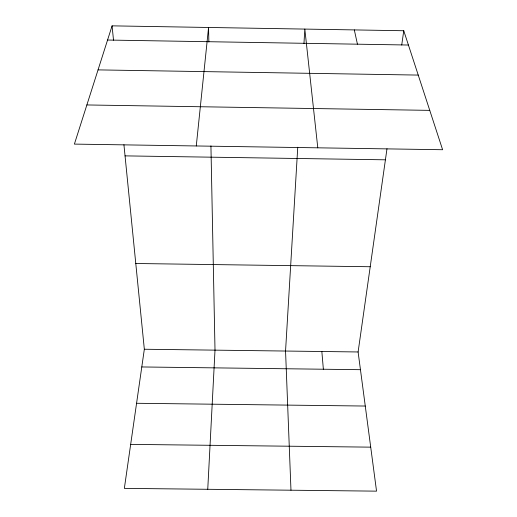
<?xml version="1.0" encoding="UTF-8"?>
<svg xmlns="http://www.w3.org/2000/svg" width="517" height="517" viewBox="0 0 517 517"><rect width="100%" height="100%" fill="white"/><g stroke="black" fill="none" stroke-linecap="round" stroke-linejoin="round"><path stroke-width="0.78" d="M207.75 489.289L215.007 350.138L210.93 145.91M297.753 147.242L285.552 351.037L290.974 490.206M303.957 43.564L304.823 29.081L317.793 147.823M196.273 145.962L208.564 27.466L208.855 41.98M123.931 144.721L144.333 349.24L124.351 488.371L376.544 491.15L358.107 351.967L386.987 148.747M401.728 45.018L403.758 30.742L112.079 25.85L74.39 144.101L442.61 149.73L403.758 30.742M136.572 403.279L365.267 406.045M130.665 444.381L370.715 447.153M135.784 263.502L370.217 266.74M144.333 349.24L358.107 351.967M141.787 366.954L360.452 369.694M125.043 155.875L385.411 159.818M107.555 40.035L408.424 45.031M98.043 69.885L418.234 75.081M86.862 104.951L429.756 110.367M354.319 29.915L357.434 44.184M112.079 25.85L113.514 40.229M321.845 351.502L323.364 369.228"/></g></svg>
